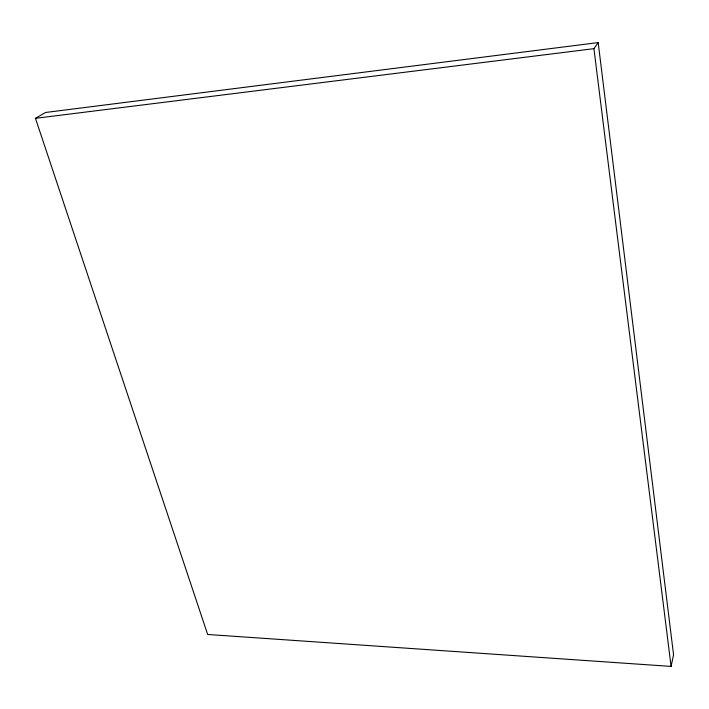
<?xml version="1.0" encoding="UTF-8"?>
<svg xmlns="http://www.w3.org/2000/svg" width="709" height="709" viewBox="0 0 709 709"><rect width="100%" height="100%" fill="white"/><g stroke="black" fill="none" stroke-linecap="round" stroke-linejoin="round"><path stroke-width="1.06" d="M671.095 666.416L673.55 654.726L598.183 42.584L45.598 112.474L35.45 118.323L207.666 634.475L671.095 666.416L593.929 48.664L598.183 42.584M35.45 118.323L593.929 48.664"/></g></svg>
